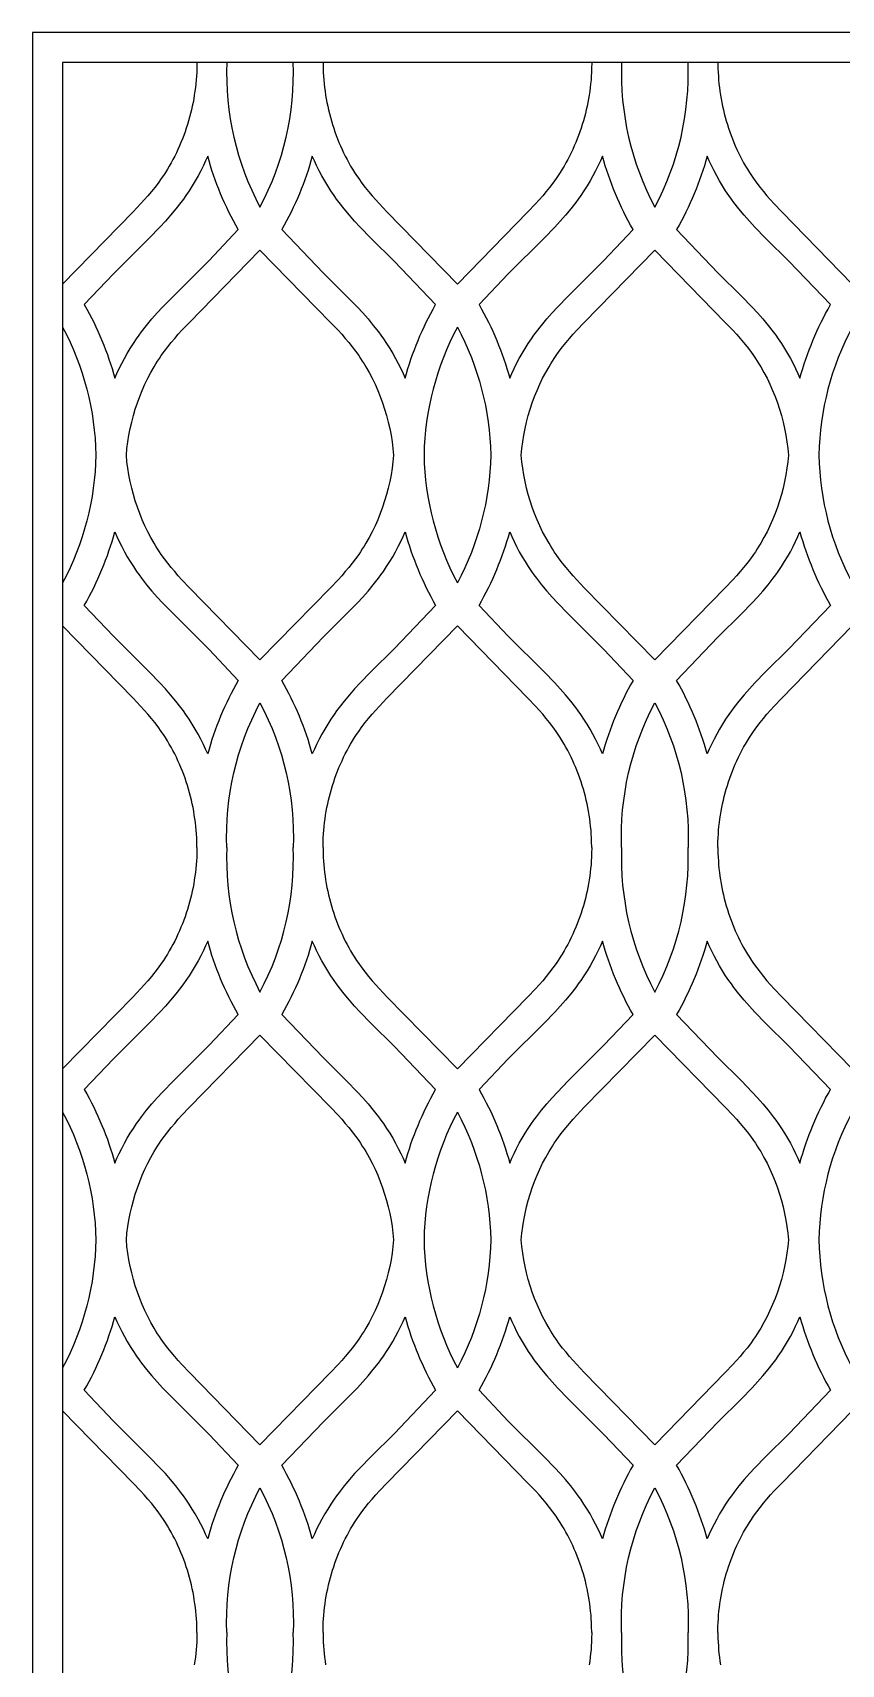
# Model space of a CAD drawing. Extents: x 598 to 1036, y 464 to 1319.
# Drawn here: x 597.7 to 813.9, y 882.8 to 1318.9 of the extents above; entities that cross this region are included whole.
import ezdxf

# ---------------------------------------------------------------- set-up
doc = ezdxf.new("R2010")
doc.units = 0
doc.layers.add('LAYER_01', color=7, linetype='CONTINUOUS')

msp = doc.modelspace()

# ---------------------------------------------------------------- linework, layer by layer
at = {"layer": 'LAYER_01'}
for points in [[(597.73, 463.89), (1035.82, 463.89), (1035.82, 1318.88), (597.73, 1318.88)], [(605.73, 471.89), (1027.82, 471.89), (1027.82, 1310.88), (605.73, 1310.88)], [(622.77, 1206.01), (622.94, 1207.79), (623.17, 1209.56), (623.46, 1211.33), (623.8, 1213.09), (624.2, 1214.83), (624.66, 1216.56), (625.16, 1218.27), (625.73, 1219.97), (626.34, 1221.64), (627.01, 1223.29), (627.73, 1224.91), (628.5, 1226.51), (629.33, 1228.07), (630.2, 1229.6), (630.66, 1230.35), (631.13, 1231.1), (631.61, 1231.83), (632.11, 1232.56), (632.96, 1233.74), (633.84, 1234.9), (634.75, 1236.04), (635.69, 1237.16), (636.65, 1238.26), (637.63, 1239.34), (639.65, 1241.46), (658.49, 1260.74), (677.33, 1241.46), (679.34, 1239.34), (680.32, 1238.26), (681.29, 1237.16), (682.22, 1236.04), (683.13, 1234.9), (684.02, 1233.74), (684.87, 1232.56), (685.36, 1231.83), (685.84, 1231.1), (686.31, 1230.35), (686.77, 1229.6), (687.65, 1228.07), (688.47, 1226.51), (689.24, 1224.91), (689.97, 1223.29), (690.63, 1221.64), (691.25, 1219.97), (691.81, 1218.27), (692.32, 1216.56), (692.77, 1214.83), (693.17, 1213.09), (693.51, 1211.33), (693.8, 1209.56), (694.03, 1207.79), (694.21, 1206.01), (694.03, 1204.23), (693.8, 1202.45), (693.51, 1200.68), (693.17, 1198.93), (692.77, 1197.18), (692.32, 1195.45), (691.81, 1193.74), (691.25, 1192.05), (690.63, 1190.37), (689.97, 1188.73), (689.24, 1187.1), (688.47, 1185.51), (687.65, 1183.94), (686.77, 1182.41), (686.31, 1181.66), (685.84, 1180.92), (685.36, 1180.18), (684.87, 1179.46), (684.02, 1178.27), (683.13, 1177.11), (682.22, 1175.97), (681.29, 1174.86), (680.32, 1173.76), (679.34, 1172.68), (677.33, 1170.55), (658.49, 1151.27), (639.65, 1170.55), (637.63, 1172.68), (636.65, 1173.76), (635.69, 1174.86), (634.75, 1175.97), (633.84, 1177.11), (632.96, 1178.27), (632.11, 1179.46), (631.61, 1180.18), (631.13, 1180.92), (630.66, 1181.66), (630.2, 1182.41), (629.33, 1183.94), (628.5, 1185.51), (627.73, 1187.1), (627.01, 1188.73), (626.34, 1190.37), (625.73, 1192.05), (625.16, 1193.74), (624.66, 1195.45), (624.2, 1197.18), (623.8, 1198.93), (623.46, 1200.68), (623.17, 1202.45), (622.94, 1204.23)], [(728.29, 1206.01), (728.47, 1207.79), (728.7, 1209.56), (728.99, 1211.33), (729.33, 1213.09), (729.73, 1214.83), (730.18, 1216.56), (730.69, 1218.27), (731.25, 1219.97), (731.87, 1221.64), (732.53, 1223.29), (733.26, 1224.91), (734.03, 1226.51), (734.85, 1228.07), (735.73, 1229.6), (736.19, 1230.35), (736.66, 1231.1), (737.14, 1231.83), (737.63, 1232.56), (738.48, 1233.74), (739.37, 1234.9), (740.28, 1236.04), (741.21, 1237.16), (742.18, 1238.26), (743.16, 1239.34), (745.17, 1241.46), (764.01, 1260.74), (782.85, 1241.46), (784.87, 1239.34), (785.85, 1238.26), (786.81, 1237.16), (787.75, 1236.04), (788.66, 1234.9), (789.54, 1233.74), (790.39, 1232.56), (790.89, 1231.83), (791.37, 1231.1), (791.84, 1230.35), (792.3, 1229.6), (793.17, 1228.07), (794, 1226.51), (794.77, 1224.91), (795.49, 1223.29), (796.16, 1221.64), (796.77, 1219.97), (797.34, 1218.27), (797.84, 1216.56), (798.3, 1214.83), (798.7, 1213.09), (799.04, 1211.33), (799.33, 1209.56), (799.56, 1207.79), (799.73, 1206.01), (799.56, 1204.23), (799.33, 1202.45), (799.04, 1200.68), (798.7, 1198.93), (798.3, 1197.18), (797.84, 1195.45), (797.34, 1193.74), (796.77, 1192.05), (796.16, 1190.37), (795.49, 1188.73), (794.77, 1187.1), (794, 1185.51), (793.17, 1183.94), (792.3, 1182.41), (791.84, 1181.66), (791.37, 1180.92), (790.89, 1180.18), (790.39, 1179.46), (789.54, 1178.27), (788.66, 1177.11), (787.75, 1175.97), (786.81, 1174.86), (785.85, 1173.76), (784.87, 1172.68), (782.85, 1170.55), (764.01, 1151.27), (745.17, 1170.55), (743.16, 1172.68), (742.18, 1173.76), (741.21, 1174.86), (740.28, 1175.97), (739.37, 1177.11), (738.48, 1178.27), (737.63, 1179.46), (737.14, 1180.18), (736.66, 1180.92), (736.19, 1181.66), (735.73, 1182.41), (734.85, 1183.94), (734.03, 1185.51), (733.26, 1187.1), (732.53, 1188.73), (731.87, 1190.37), (731.25, 1192.05), (730.69, 1193.74), (730.18, 1195.45), (729.73, 1197.18), (729.33, 1198.93), (728.99, 1200.68), (728.7, 1202.45), (728.47, 1204.23)], [(622.77, 996.26), (622.94, 998.04), (623.17, 999.82), (623.46, 1001.58), (623.8, 1003.34), (624.2, 1005.08), (624.66, 1006.81), (625.16, 1008.53), (625.73, 1010.22), (626.34, 1011.89), (627.01, 1013.54), (627.73, 1015.16), (628.5, 1016.76), (629.33, 1018.32), (630.2, 1019.85), (630.66, 1020.61), (631.13, 1021.35), (631.61, 1022.08), (632.11, 1022.81), (632.96, 1024), (633.84, 1025.16), (634.75, 1026.29), (635.69, 1027.41), (636.65, 1028.51), (637.63, 1029.59), (639.65, 1031.71), (658.49, 1051), (677.33, 1031.71), (679.34, 1029.59), (680.32, 1028.51), (681.29, 1027.41), (682.22, 1026.29), (683.13, 1025.16), (684.02, 1024), (684.87, 1022.81), (685.36, 1022.08), (685.84, 1021.35), (686.31, 1020.61), (686.77, 1019.85), (687.65, 1018.32), (688.47, 1016.76), (689.24, 1015.16), (689.97, 1013.54), (690.63, 1011.89), (691.25, 1010.22), (691.81, 1008.53), (692.32, 1006.81), (692.77, 1005.08), (693.17, 1003.34), (693.51, 1001.58), (693.8, 999.82), (694.03, 998.04), (694.21, 996.26), (694.03, 994.48), (693.8, 992.7), (693.51, 990.94), (693.17, 989.18), (692.77, 987.44), (692.32, 985.71), (691.81, 983.99), (691.25, 982.3), (690.63, 980.63), (689.97, 978.98), (689.24, 977.36), (688.47, 975.76), (687.65, 974.2), (686.77, 972.67), (686.31, 971.91), (685.84, 971.17), (685.36, 970.43), (684.87, 969.71), (684.02, 968.52), (683.13, 967.36), (682.22, 966.23), (681.29, 965.11), (680.32, 964.01), (679.34, 962.93), (677.33, 960.81), (658.49, 941.52), (639.65, 960.81), (637.63, 962.93), (636.65, 964.01), (635.69, 965.11), (634.75, 966.23), (633.84, 967.36), (632.96, 968.52), (632.11, 969.71), (631.61, 970.43), (631.13, 971.17), (630.66, 971.91), (630.2, 972.67), (629.33, 974.2), (628.5, 975.76), (627.73, 977.36), (627.01, 978.98), (626.34, 980.63), (625.73, 982.3), (625.16, 983.99), (624.66, 985.71), (624.2, 987.44), (623.8, 989.18), (623.46, 990.94), (623.17, 992.7), (622.94, 994.48)], [(728.29, 996.26), (728.47, 998.04), (728.7, 999.82), (728.99, 1001.58), (729.33, 1003.34), (729.73, 1005.08), (730.18, 1006.81), (730.69, 1008.53), (731.25, 1010.22), (731.87, 1011.89), (732.53, 1013.54), (733.26, 1015.16), (734.03, 1016.76), (734.85, 1018.32), (735.73, 1019.85), (736.19, 1020.61), (736.66, 1021.35), (737.14, 1022.08), (737.63, 1022.81), (738.48, 1024), (739.37, 1025.16), (740.28, 1026.29), (741.21, 1027.41), (742.18, 1028.51), (743.16, 1029.59), (745.17, 1031.71), (764.01, 1051), (782.85, 1031.71), (784.87, 1029.59), (785.85, 1028.51), (786.81, 1027.41), (787.75, 1026.29), (788.66, 1025.16), (789.54, 1024), (790.39, 1022.81), (790.89, 1022.08), (791.37, 1021.35), (791.84, 1020.61), (792.3, 1019.85), (793.17, 1018.32), (794, 1016.76), (794.77, 1015.16), (795.49, 1013.54), (796.16, 1011.89), (796.77, 1010.22), (797.34, 1008.53), (797.84, 1006.81), (798.3, 1005.08), (798.7, 1003.34), (799.04, 1001.58), (799.33, 999.82), (799.56, 998.04), (799.73, 996.26), (799.56, 994.48), (799.33, 992.7), (799.04, 990.94), (798.7, 989.18), (798.3, 987.44), (797.84, 985.71), (797.34, 983.99), (796.77, 982.3), (796.16, 980.63), (795.49, 978.98), (794.77, 977.36), (794, 975.76), (793.17, 974.2), (792.3, 972.67), (791.84, 971.91), (791.37, 971.17), (790.89, 970.43), (790.39, 969.71), (789.54, 968.52), (788.66, 967.36), (787.75, 966.23), (786.81, 965.11), (785.85, 964.01), (784.87, 962.93), (782.85, 960.81), (764.01, 941.52), (745.17, 960.81), (743.16, 962.93), (742.18, 964.01), (741.21, 965.11), (740.28, 966.23), (739.37, 967.36), (738.48, 968.52), (737.63, 969.71), (737.14, 970.43), (736.66, 971.17), (736.19, 971.91), (735.73, 972.67), (734.85, 974.2), (734.03, 975.76), (733.26, 977.36), (732.53, 978.98), (731.87, 980.63), (731.25, 982.3), (730.69, 983.99), (730.18, 985.71), (729.73, 987.44), (729.33, 989.18), (728.99, 990.94), (728.7, 992.7), (728.47, 994.48)]]:
    msp.add_lwpolyline(points, close=True, dxfattribs=at)
for points in [[(641.63, 1310.88), (641.61, 1309.28), (641.57, 1308.27), (641.51, 1307.26), (641.43, 1306.24), (641.34, 1305.23), (641.22, 1304.22), (641.09, 1303.21), (640.94, 1302.21), (640.77, 1301.21), (640.59, 1300.21), (640.38, 1299.21), (640.16, 1298.22), (639.92, 1297.23), (639.66, 1296.25), (639.39, 1295.27), (639.1, 1294.3), (638.79, 1293.33), (638.46, 1292.38), (638.11, 1291.42), (637.75, 1290.48), (637.37, 1289.54), (636.98, 1288.61), (636.56, 1287.69), (636.14, 1286.78), (635.69, 1285.88), (635.23, 1284.99), (634.75, 1284.11), (634.25, 1283.24), (633.74, 1282.38), (633.21, 1281.53), (632.67, 1280.69), (632.11, 1279.87), (631.26, 1278.68), (630.37, 1277.52), (629.46, 1276.39), (628.52, 1275.27), (627.56, 1274.17), (626.58, 1273.09), (624.57, 1270.97), (605.73, 1251.68)], [(675.35, 1310.88), (675.37, 1309.28), (675.41, 1308.27), (675.47, 1307.26), (675.54, 1306.24), (675.64, 1305.23), (675.75, 1304.22), (675.89, 1303.21), (676.04, 1302.21), (676.2, 1301.21), (676.39, 1300.21), (676.59, 1299.21), (676.82, 1298.22), (677.06, 1297.23), (677.31, 1296.25), (677.59, 1295.27), (677.88, 1294.3), (678.19, 1293.33), (678.52, 1292.38), (678.86, 1291.42), (679.22, 1290.48), (679.6, 1289.54), (680, 1288.61), (680.41, 1287.69), (680.84, 1286.78), (681.29, 1285.88), (681.75, 1284.99), (682.23, 1284.11), (682.72, 1283.24), (683.24, 1282.38), (683.76, 1281.53), (684.31, 1280.69), (684.87, 1279.87), (685.72, 1278.68), (686.6, 1277.52), (687.51, 1276.39), (688.45, 1275.27), (689.41, 1274.17), (690.39, 1273.09), (692.41, 1270.97), (711.25, 1251.68)], [(747.15, 1310.88), (747.13, 1309.28), (747.09, 1308.27), (747.03, 1307.26), (746.96, 1306.24), (746.86, 1305.23), (746.75, 1304.22), (746.61, 1303.21), (746.46, 1302.21), (746.3, 1301.21), (746.11, 1300.21), (745.91, 1299.21), (745.68, 1298.22), (745.44, 1297.23), (745.19, 1296.25), (744.91, 1295.27), (744.62, 1294.3), (744.31, 1293.33), (743.98, 1292.38), (743.64, 1291.42), (743.28, 1290.48), (742.9, 1289.54), (742.5, 1288.61), (742.09, 1287.69), (741.66, 1286.78), (741.21, 1285.88), (740.75, 1284.99), (740.27, 1284.11), (739.78, 1283.24), (739.26, 1282.38), (738.74, 1281.53), (738.19, 1280.69), (737.63, 1279.87), (736.78, 1278.68), (735.9, 1277.52), (734.99, 1276.39), (734.05, 1275.27), (733.09, 1274.17), (732.11, 1273.09), (730.09, 1270.97), (711.25, 1251.68)], [(780.87, 1310.88), (780.89, 1309.28), (780.93, 1308.27), (780.99, 1307.26), (781.07, 1306.24), (781.16, 1305.23), (781.28, 1304.22), (781.41, 1303.21), (781.56, 1302.21), (781.73, 1301.21), (781.91, 1300.21), (782.12, 1299.21), (782.34, 1298.22), (782.58, 1297.23), (782.84, 1296.25), (783.11, 1295.27), (783.4, 1294.3), (783.71, 1293.33), (784.04, 1292.38), (784.39, 1291.42), (784.75, 1290.48), (785.13, 1289.54), (785.52, 1288.61), (785.94, 1287.69), (786.36, 1286.78), (786.81, 1285.88), (787.27, 1284.99), (787.75, 1284.11), (788.25, 1283.24), (788.76, 1282.38), (789.29, 1281.53), (789.83, 1280.69), (790.39, 1279.87), (791.24, 1278.68), (792.13, 1277.52), (793.04, 1276.39), (793.98, 1275.27), (794.94, 1274.17), (795.92, 1273.09), (797.93, 1270.97), (816.77, 1251.68)], [(641.63, 1101.13), (641.61, 1102.73), (641.57, 1103.74), (641.51, 1104.76), (641.43, 1105.77), (641.34, 1106.78), (641.22, 1107.79), (641.09, 1108.8), (640.94, 1109.81), (640.77, 1110.81), (640.59, 1111.81), (640.38, 1112.8), (640.16, 1113.8), (639.92, 1114.78), (639.66, 1115.77), (639.39, 1116.74), (639.1, 1117.71), (638.79, 1118.68), (638.46, 1119.64), (638.11, 1120.59), (637.75, 1121.53), (637.37, 1122.47), (636.98, 1123.4), (636.56, 1124.32), (636.14, 1125.23), (635.69, 1126.13), (635.23, 1127.02), (634.75, 1127.91), (634.25, 1128.78), (633.74, 1129.64), (633.21, 1130.48), (632.67, 1131.32), (632.11, 1132.14), (631.26, 1133.33), (630.37, 1134.49), (629.46, 1135.63), (628.52, 1136.75), (627.56, 1137.84), (626.58, 1138.93), (624.57, 1141.05), (605.73, 1160.33)], [(675.35, 1101.13), (675.37, 1102.73), (675.41, 1103.74), (675.47, 1104.76), (675.54, 1105.77), (675.64, 1106.78), (675.75, 1107.79), (675.89, 1108.8), (676.04, 1109.81), (676.2, 1110.81), (676.39, 1111.81), (676.59, 1112.8), (676.82, 1113.8), (677.06, 1114.78), (677.31, 1115.77), (677.59, 1116.74), (677.88, 1117.71), (678.19, 1118.68), (678.52, 1119.64), (678.86, 1120.59), (679.22, 1121.53), (679.6, 1122.47), (680, 1123.4), (680.41, 1124.32), (680.84, 1125.23), (681.29, 1126.13), (681.75, 1127.02), (682.23, 1127.91), (682.72, 1128.78), (683.24, 1129.64), (683.76, 1130.48), (684.31, 1131.32), (684.87, 1132.14), (685.72, 1133.33), (686.6, 1134.49), (687.51, 1135.63), (688.45, 1136.75), (689.41, 1137.84), (690.39, 1138.93), (692.41, 1141.05), (711.25, 1160.33)], [(747.15, 1101.13), (747.13, 1102.73), (747.09, 1103.74), (747.03, 1104.76), (746.96, 1105.77), (746.86, 1106.78), (746.75, 1107.79), (746.61, 1108.8), (746.46, 1109.81), (746.3, 1110.81), (746.11, 1111.81), (745.91, 1112.8), (745.68, 1113.8), (745.44, 1114.78), (745.19, 1115.77), (744.91, 1116.74), (744.62, 1117.71), (744.31, 1118.68), (743.98, 1119.64), (743.64, 1120.59), (743.28, 1121.53), (742.9, 1122.47), (742.5, 1123.4), (742.09, 1124.32), (741.66, 1125.23), (741.21, 1126.13), (740.75, 1127.02), (740.27, 1127.91), (739.78, 1128.78), (739.26, 1129.64), (738.74, 1130.48), (738.19, 1131.32), (737.63, 1132.14), (736.78, 1133.33), (735.9, 1134.49), (734.99, 1135.63), (734.05, 1136.75), (733.09, 1137.84), (732.11, 1138.93), (730.09, 1141.05), (711.25, 1160.33)], [(780.87, 1101.13), (780.89, 1102.73), (780.93, 1103.74), (780.99, 1104.76), (781.07, 1105.77), (781.16, 1106.78), (781.28, 1107.79), (781.41, 1108.8), (781.56, 1109.81), (781.73, 1110.81), (781.91, 1111.81), (782.12, 1112.8), (782.34, 1113.8), (782.58, 1114.78), (782.84, 1115.77), (783.11, 1116.74), (783.4, 1117.71), (783.71, 1118.68), (784.04, 1119.64), (784.39, 1120.59), (784.75, 1121.53), (785.13, 1122.47), (785.52, 1123.4), (785.94, 1124.32), (786.36, 1125.23), (786.81, 1126.13), (787.27, 1127.02), (787.75, 1127.91), (788.25, 1128.78), (788.76, 1129.64), (789.29, 1130.48), (789.83, 1131.32), (790.39, 1132.14), (791.24, 1133.33), (792.13, 1134.49), (793.04, 1135.63), (793.98, 1136.75), (794.94, 1137.84), (795.92, 1138.93), (797.93, 1141.05), (816.77, 1160.33)], [(641.63, 1101.13), (641.61, 1099.54), (641.57, 1098.52), (641.51, 1097.51), (641.43, 1096.5), (641.34, 1095.48), (641.22, 1094.47), (641.09, 1093.47), (640.94, 1092.46), (640.77, 1091.46), (640.59, 1090.46), (640.38, 1089.46), (640.16, 1088.47), (639.92, 1087.48), (639.66, 1086.5), (639.39, 1085.52), (639.1, 1084.55), (638.79, 1083.59), (638.46, 1082.63), (638.11, 1081.68), (637.75, 1080.73), (637.37, 1079.8), (636.98, 1078.87), (636.56, 1077.95), (636.14, 1077.04), (635.69, 1076.13), (635.23, 1075.24), (634.75, 1074.36), (634.25, 1073.49), (633.74, 1072.63), (633.21, 1071.78), (632.67, 1070.95), (632.11, 1070.12), (631.26, 1068.94), (630.37, 1067.78), (629.46, 1066.64), (628.52, 1065.52), (627.56, 1064.42), (626.58, 1063.34), (624.57, 1061.22), (605.73, 1041.94)], [(675.35, 1101.13), (675.37, 1099.54), (675.41, 1098.52), (675.47, 1097.51), (675.54, 1096.5), (675.64, 1095.48), (675.75, 1094.47), (675.89, 1093.47), (676.04, 1092.46), (676.2, 1091.46), (676.39, 1090.46), (676.59, 1089.46), (676.82, 1088.47), (677.06, 1087.48), (677.31, 1086.5), (677.59, 1085.52), (677.88, 1084.55), (678.19, 1083.59), (678.52, 1082.63), (678.86, 1081.68), (679.22, 1080.73), (679.6, 1079.8), (680, 1078.87), (680.41, 1077.95), (680.84, 1077.04), (681.29, 1076.13), (681.75, 1075.24), (682.23, 1074.36), (682.72, 1073.49), (683.24, 1072.63), (683.76, 1071.78), (684.31, 1070.95), (684.87, 1070.12), (685.72, 1068.94), (686.6, 1067.78), (687.51, 1066.64), (688.45, 1065.52), (689.41, 1064.42), (690.39, 1063.34), (692.41, 1061.22), (711.25, 1041.94)], [(747.15, 1101.13), (747.13, 1099.54), (747.09, 1098.52), (747.03, 1097.51), (746.96, 1096.5), (746.86, 1095.48), (746.75, 1094.47), (746.61, 1093.47), (746.46, 1092.46), (746.3, 1091.46), (746.11, 1090.46), (745.91, 1089.46), (745.68, 1088.47), (745.44, 1087.48), (745.19, 1086.5), (744.91, 1085.52), (744.62, 1084.55), (744.31, 1083.59), (743.98, 1082.63), (743.64, 1081.68), (743.28, 1080.73), (742.9, 1079.8), (742.5, 1078.87), (742.09, 1077.95), (741.66, 1077.04), (741.21, 1076.13), (740.75, 1075.24), (740.27, 1074.36), (739.78, 1073.49), (739.26, 1072.63), (738.74, 1071.78), (738.19, 1070.95), (737.63, 1070.12), (736.78, 1068.94), (735.9, 1067.78), (734.99, 1066.64), (734.05, 1065.52), (733.09, 1064.42), (732.11, 1063.34), (730.09, 1061.22), (711.25, 1041.94)], [(780.87, 1101.13), (780.89, 1099.54), (780.93, 1098.52), (780.99, 1097.51), (781.07, 1096.5), (781.16, 1095.48), (781.28, 1094.47), (781.41, 1093.47), (781.56, 1092.46), (781.73, 1091.46), (781.91, 1090.46), (782.12, 1089.46), (782.34, 1088.47), (782.58, 1087.48), (782.84, 1086.5), (783.11, 1085.52), (783.4, 1084.55), (783.71, 1083.59), (784.04, 1082.63), (784.39, 1081.68), (784.75, 1080.73), (785.13, 1079.8), (785.52, 1078.87), (785.94, 1077.95), (786.36, 1077.04), (786.81, 1076.13), (787.27, 1075.24), (787.75, 1074.36), (788.25, 1073.49), (788.76, 1072.63), (789.29, 1071.78), (789.83, 1070.95), (790.39, 1070.12), (791.24, 1068.94), (792.13, 1067.78), (793.04, 1066.64), (793.98, 1065.52), (794.94, 1064.42), (795.92, 1063.34), (797.93, 1061.22), (816.77, 1041.94)], [(641.63, 891.39), (641.61, 892.98), (641.57, 894), (641.51, 895.01), (641.43, 896.02), (641.34, 897.03), (641.22, 898.04), (641.09, 899.05), (640.94, 900.06), (640.77, 901.06), (640.59, 902.06), (640.38, 903.06), (640.16, 904.05), (639.92, 905.04), (639.66, 906.02), (639.39, 907), (639.1, 907.97), (638.79, 908.93), (638.46, 909.89), (638.11, 910.84), (637.75, 911.79), (637.37, 912.72), (636.98, 913.65), (636.56, 914.57), (636.14, 915.48), (635.69, 916.39), (635.23, 917.28), (634.75, 918.16), (634.25, 919.03), (633.74, 919.89), (633.21, 920.74), (632.67, 921.57), (632.11, 922.4), (631.26, 923.58), (630.37, 924.74), (629.46, 925.88), (628.52, 927), (627.56, 928.1), (626.58, 929.18), (624.57, 931.3), (605.73, 950.58)], [(675.35, 891.39), (675.37, 892.98), (675.41, 894), (675.47, 895.01), (675.54, 896.02), (675.64, 897.03), (675.75, 898.04), (675.89, 899.05), (676.04, 900.06), (676.2, 901.06), (676.39, 902.06), (676.59, 903.06), (676.82, 904.05), (677.06, 905.04), (677.31, 906.02), (677.59, 907), (677.88, 907.97), (678.19, 908.93), (678.52, 909.89), (678.86, 910.84), (679.22, 911.79), (679.6, 912.72), (680, 913.65), (680.41, 914.57), (680.84, 915.48), (681.29, 916.39), (681.75, 917.28), (682.23, 918.16), (682.72, 919.03), (683.24, 919.89), (683.76, 920.74), (684.31, 921.57), (684.87, 922.4), (685.72, 923.58), (686.6, 924.74), (687.51, 925.88), (688.45, 927), (689.41, 928.1), (690.39, 929.18), (692.41, 931.3), (711.25, 950.58)], [(747.15, 891.39), (747.13, 892.98), (747.09, 894), (747.03, 895.01), (746.96, 896.02), (746.86, 897.03), (746.75, 898.04), (746.61, 899.05), (746.46, 900.06), (746.3, 901.06), (746.11, 902.06), (745.91, 903.06), (745.68, 904.05), (745.44, 905.04), (745.19, 906.02), (744.91, 907), (744.62, 907.97), (744.31, 908.93), (743.98, 909.89), (743.64, 910.84), (743.28, 911.79), (742.9, 912.72), (742.5, 913.65), (742.09, 914.57), (741.66, 915.48), (741.21, 916.39), (740.75, 917.28), (740.27, 918.16), (739.78, 919.03), (739.26, 919.89), (738.74, 920.74), (738.19, 921.57), (737.63, 922.4), (736.78, 923.58), (735.9, 924.74), (734.99, 925.88), (734.05, 927), (733.09, 928.1), (732.11, 929.18), (730.09, 931.3), (711.25, 950.58)], [(780.87, 891.39), (780.89, 892.98), (780.93, 894), (780.99, 895.01), (781.07, 896.02), (781.16, 897.03), (781.28, 898.04), (781.41, 899.05), (781.56, 900.06), (781.73, 901.06), (781.91, 902.06), (782.12, 903.06), (782.34, 904.05), (782.58, 905.04), (782.84, 906.02), (783.11, 907), (783.4, 907.97), (783.71, 908.93), (784.04, 909.89), (784.39, 910.84), (784.75, 911.79), (785.13, 912.72), (785.52, 913.65), (785.94, 914.57), (786.36, 915.48), (786.81, 916.39), (787.27, 917.28), (787.75, 918.16), (788.25, 919.03), (788.76, 919.89), (789.29, 920.74), (789.83, 921.57), (790.39, 922.4), (791.24, 923.58), (792.13, 924.74), (793.04, 925.88), (793.98, 927), (794.94, 928.1), (795.92, 929.18), (797.93, 931.3), (816.77, 950.58)], [(641.63, 891.39), (641.61, 889.79), (641.57, 888.78), (641.51, 887.76), (641.43, 886.75), (641.34, 885.74), (641.22, 884.73), (641.09, 883.72), (640.94, 882.71)], [(675.35, 891.39), (675.37, 889.79), (675.41, 888.78), (675.47, 887.76), (675.54, 886.75), (675.64, 885.74), (675.75, 884.73), (675.89, 883.72), (676.04, 882.71)], [(747.15, 891.39), (747.13, 889.79), (747.09, 888.78), (747.03, 887.76), (746.96, 886.75), (746.86, 885.74), (746.75, 884.73), (746.61, 883.72), (746.46, 882.71)], [(780.87, 891.39), (780.89, 889.79), (780.93, 888.78), (780.99, 887.76), (781.07, 886.75), (781.16, 885.74), (781.28, 884.73), (781.41, 883.72), (781.56, 882.71)]]:
    msp.add_lwpolyline(points, dxfattribs=at)
for points in [[(649.62, 1310.88, 0.133325), (658.49, 1272.25, 0.133325), (667.36, 1310.88)], [(755.14, 1310.88, 0.133325), (764.01, 1272.25, 0.133325), (772.88, 1310.88)], [(605.73, 1240.17, -0.118343), (614.64, 1206.01, -0.118343), (605.73, 1171.84)], [(711.25, 1240.17, 0.118343), (702.33, 1206.01, 0.118343), (711.25, 1171.84)], [(711.25, 1240.17, -0.118343), (720.17, 1206.01, -0.118343), (711.25, 1171.84)], [(816.77, 1240.17, 0.118343), (807.86, 1206.01, 0.118343), (816.77, 1171.84)], [(649.62, 1101.13, -0.133325), (658.49, 1139.76, -0.133325), (667.36, 1101.13)], [(755.14, 1101.13, -0.133325), (764.01, 1139.76, -0.133325), (772.88, 1101.13)], [(649.62, 1101.13, 0.133325), (658.49, 1062.51, 0.133325), (667.36, 1101.13)], [(755.14, 1101.13, 0.133325), (764.01, 1062.51, 0.133325), (772.88, 1101.13)], [(605.73, 1030.43, -0.118343), (614.64, 996.26, -0.118343), (605.73, 962.09)], [(711.25, 1030.43, 0.118343), (702.33, 996.26, 0.118343), (711.25, 962.09)], [(711.25, 1030.43, -0.118343), (720.17, 996.26, -0.118343), (711.25, 962.09)], [(816.77, 1030.43, 0.118343), (807.86, 996.26, 0.118343), (816.77, 962.09)], [(649.62, 891.39, -0.133325), (658.49, 930.01, -0.133325), (667.36, 891.39)], [(755.14, 891.39, -0.133325), (764.01, 930.01, -0.133325), (772.88, 891.39)], [(649.62, 891.39, 0.133325), (658.49, 852.76, 0.133325), (667.36, 891.39)], [(755.14, 891.39, 0.133325), (764.01, 852.76, 0.133325), (772.88, 891.39)]]:
    msp.add_lwpolyline(points, format="xyb", dxfattribs=at)
for points in [[(652.67, 1266.24, -0.063829), (644.51, 1285.88), (643.95, 1284.6), (643.36, 1283.34), (642.67, 1281.95), (641.94, 1280.59), (641.19, 1279.25), (640.39, 1277.92), (639.56, 1276.62), (638.69, 1275.33), (638.04, 1274.41), (637.37, 1273.5), (636.01, 1271.76), (634.6, 1270.07), (633.2, 1268.47), (631.75, 1266.9), (628.88, 1263.94), (619.34, 1254.41), (611.54, 1246.19, -0.063829), (619.7, 1226.55), (620.27, 1227.83), (620.86, 1229.09), (621.55, 1230.47), (622.27, 1231.84), (623.03, 1233.18), (623.82, 1234.5), (624.65, 1235.81), (625.52, 1237.09), (626.17, 1238.02), (626.85, 1238.93), (628.2, 1240.66), (629.61, 1242.36), (631.02, 1243.96), (632.46, 1245.52), (635.34, 1248.49), (644.87, 1258.02)], [(672.47, 1285.88, -0.063829), (664.3, 1266.24), (675.33, 1254.72), (681.64, 1248.49), (684.52, 1245.52), (685.96, 1243.96), (687.37, 1242.36), (688.77, 1240.66), (690.13, 1238.93), (690.8, 1238.02), (691.46, 1237.09), (692.32, 1235.81), (693.15, 1234.5), (693.95, 1233.18), (694.71, 1231.84), (695.43, 1230.47), (696.12, 1229.09), (696.71, 1227.83), (697.27, 1226.55, -0.063829), (705.44, 1246.19), (694.41, 1257.71), (688.1, 1263.94), (685.22, 1266.9), (683.78, 1268.47), (682.37, 1270.07), (680.96, 1271.76), (679.61, 1273.5), (678.94, 1274.41), (678.28, 1275.33), (677.42, 1276.62), (676.58, 1277.92), (675.79, 1279.25), (675.03, 1280.59), (674.31, 1281.95), (673.62, 1283.34), (673.03, 1284.6)], [(758.2, 1266.24, -0.063829), (750.03, 1285.88), (749.47, 1284.6), (748.88, 1283.34), (748.19, 1281.95), (747.47, 1280.59), (746.71, 1279.25), (745.92, 1277.92), (745.08, 1276.62), (744.22, 1275.33), (743.56, 1274.41), (742.89, 1273.5), (741.54, 1271.76), (740.13, 1270.07), (738.72, 1268.47), (737.28, 1266.9), (734.4, 1263.94), (724.86, 1254.41), (717.06, 1246.19, -0.063829), (725.23, 1226.55), (725.79, 1227.83), (726.38, 1229.09), (727.07, 1230.47), (727.79, 1231.84), (728.55, 1233.18), (729.35, 1234.5), (730.18, 1235.81), (731.04, 1237.09), (731.7, 1238.02), (732.37, 1238.93), (733.73, 1240.66), (735.13, 1242.36), (736.54, 1243.96), (737.98, 1245.52), (740.86, 1248.49), (750.4, 1258.02)], [(777.99, 1285.88, -0.063829), (769.83, 1266.24), (780.85, 1254.72), (787.16, 1248.49), (790.04, 1245.52), (791.48, 1243.96), (792.89, 1242.36), (794.3, 1240.66), (795.65, 1238.93), (796.33, 1238.02), (796.98, 1237.09), (797.85, 1235.81), (798.68, 1234.5), (799.47, 1233.18), (800.23, 1231.84), (800.95, 1230.47), (801.64, 1229.09), (802.23, 1227.83), (802.8, 1226.55, -0.063829), (810.96, 1246.19), (799.94, 1257.71), (793.62, 1263.94), (790.75, 1266.9), (789.3, 1268.47), (787.9, 1270.07), (786.49, 1271.76), (785.13, 1273.5), (784.46, 1274.41), (783.81, 1275.33), (782.94, 1276.62), (782.11, 1277.92), (781.31, 1279.25), (780.56, 1280.59), (779.83, 1281.95), (779.14, 1283.34), (778.55, 1284.6)], [(652.67, 1145.77, 0.063829), (644.51, 1126.13), (643.95, 1127.41), (643.36, 1128.68), (642.67, 1130.06), (641.94, 1131.42), (641.19, 1132.77), (640.39, 1134.09), (639.56, 1135.4), (638.69, 1136.68), (638.04, 1137.61), (637.37, 1138.52), (636.01, 1140.25), (634.6, 1141.94), (633.2, 1143.54), (631.75, 1145.11), (628.88, 1148.07), (619.34, 1157.6), (611.54, 1165.83, 0.063829), (619.7, 1185.47), (620.27, 1184.19), (620.86, 1182.92), (621.55, 1181.54), (622.27, 1180.18), (623.03, 1178.83), (623.82, 1177.51), (624.65, 1176.2), (625.52, 1174.92), (626.17, 1174), (626.85, 1173.08), (628.2, 1171.35), (629.61, 1169.66), (631.02, 1168.06), (632.46, 1166.49), (635.34, 1163.53), (644.87, 1154)], [(672.47, 1126.13, 0.063829), (664.3, 1145.77), (675.33, 1157.3), (681.64, 1163.53), (684.52, 1166.49), (685.96, 1168.06), (687.37, 1169.66), (688.77, 1171.35), (690.13, 1173.08), (690.8, 1174), (691.46, 1174.92), (692.32, 1176.2), (693.15, 1177.51), (693.95, 1178.83), (694.71, 1180.18), (695.43, 1181.54), (696.12, 1182.92), (696.71, 1184.19), (697.27, 1185.47, 0.063829), (705.44, 1165.83), (694.41, 1154.3), (688.1, 1148.07), (685.22, 1145.11), (683.78, 1143.54), (682.37, 1141.94), (680.96, 1140.25), (679.61, 1138.52), (678.94, 1137.61), (678.28, 1136.68), (677.42, 1135.4), (676.58, 1134.09), (675.79, 1132.77), (675.03, 1131.42), (674.31, 1130.06), (673.62, 1128.68), (673.03, 1127.41)], [(758.2, 1145.77, 0.063829), (750.03, 1126.13), (749.47, 1127.41), (748.88, 1128.68), (748.19, 1130.06), (747.47, 1131.42), (746.71, 1132.77), (745.92, 1134.09), (745.08, 1135.4), (744.22, 1136.68), (743.56, 1137.61), (742.89, 1138.52), (741.54, 1140.25), (740.13, 1141.94), (738.72, 1143.54), (737.28, 1145.11), (734.4, 1148.07), (724.86, 1157.6), (717.06, 1165.83, 0.063829), (725.23, 1185.47), (725.79, 1184.19), (726.38, 1182.92), (727.07, 1181.54), (727.79, 1180.18), (728.55, 1178.83), (729.35, 1177.51), (730.18, 1176.2), (731.04, 1174.92), (731.7, 1174), (732.37, 1173.08), (733.73, 1171.35), (735.13, 1169.66), (736.54, 1168.06), (737.98, 1166.49), (740.86, 1163.53), (750.4, 1154)], [(777.99, 1126.13, 0.063829), (769.83, 1145.77), (780.85, 1157.3), (787.16, 1163.53), (790.04, 1166.49), (791.48, 1168.06), (792.89, 1169.66), (794.3, 1171.35), (795.65, 1173.08), (796.33, 1174), (796.98, 1174.92), (797.85, 1176.2), (798.68, 1177.51), (799.47, 1178.83), (800.23, 1180.18), (800.95, 1181.54), (801.64, 1182.92), (802.23, 1184.19), (802.8, 1185.47, 0.063829), (810.96, 1165.83), (799.94, 1154.3), (793.62, 1148.07), (790.75, 1145.11), (789.3, 1143.54), (787.9, 1141.94), (786.49, 1140.25), (785.13, 1138.52), (784.46, 1137.61), (783.81, 1136.68), (782.94, 1135.4), (782.11, 1134.09), (781.31, 1132.77), (780.56, 1131.42), (779.83, 1130.06), (779.14, 1128.68), (778.55, 1127.41)], [(652.67, 1056.49, -0.063829), (644.51, 1076.13), (643.95, 1074.85), (643.36, 1073.59), (642.67, 1072.21), (641.94, 1070.84), (641.19, 1069.5), (640.39, 1068.18), (639.56, 1066.87), (638.69, 1065.58), (638.04, 1064.66), (637.37, 1063.75), (636.01, 1062.01), (634.6, 1060.32), (633.2, 1058.72), (631.75, 1057.16), (628.88, 1054.19), (619.34, 1044.66), (611.54, 1036.44, -0.063829), (619.7, 1016.8), (620.27, 1018.08), (620.86, 1019.34), (621.55, 1020.72), (622.27, 1022.09), (623.03, 1023.43), (623.82, 1024.76), (624.65, 1026.06), (625.52, 1027.35), (626.17, 1028.27), (626.85, 1029.18), (628.2, 1030.92), (629.61, 1032.61), (631.02, 1034.21), (632.46, 1035.77), (635.34, 1038.74), (644.87, 1048.27)], [(672.47, 1076.13, -0.063829), (664.3, 1056.49), (675.33, 1044.97), (681.64, 1038.74), (684.52, 1035.77), (685.96, 1034.21), (687.37, 1032.61), (688.77, 1030.92), (690.13, 1029.18), (690.8, 1028.27), (691.46, 1027.35), (692.32, 1026.06), (693.15, 1024.76), (693.95, 1023.43), (694.71, 1022.09), (695.43, 1020.72), (696.12, 1019.34), (696.71, 1018.08), (697.27, 1016.8, -0.063829), (705.44, 1036.44), (694.41, 1047.96), (688.1, 1054.19), (685.22, 1057.16), (683.78, 1058.72), (682.37, 1060.32), (680.96, 1062.01), (679.61, 1063.75), (678.94, 1064.66), (678.28, 1065.58), (677.42, 1066.87), (676.58, 1068.18), (675.79, 1069.5), (675.03, 1070.84), (674.31, 1072.21), (673.62, 1073.59), (673.03, 1074.85)], [(758.2, 1056.49, -0.063829), (750.03, 1076.13), (749.47, 1074.85), (748.88, 1073.59), (748.19, 1072.21), (747.47, 1070.84), (746.71, 1069.5), (745.92, 1068.18), (745.08, 1066.87), (744.22, 1065.58), (743.56, 1064.66), (742.89, 1063.75), (741.54, 1062.01), (740.13, 1060.32), (738.72, 1058.72), (737.28, 1057.16), (734.4, 1054.19), (724.86, 1044.66), (717.06, 1036.44, -0.063829), (725.23, 1016.8), (725.79, 1018.08), (726.38, 1019.34), (727.07, 1020.72), (727.79, 1022.09), (728.55, 1023.43), (729.35, 1024.76), (730.18, 1026.06), (731.04, 1027.35), (731.7, 1028.27), (732.37, 1029.18), (733.73, 1030.92), (735.13, 1032.61), (736.54, 1034.21), (737.98, 1035.77), (740.86, 1038.74), (750.4, 1048.27)], [(777.99, 1076.13, -0.063829), (769.83, 1056.49), (780.85, 1044.97), (787.16, 1038.74), (790.04, 1035.77), (791.48, 1034.21), (792.89, 1032.61), (794.3, 1030.92), (795.65, 1029.18), (796.33, 1028.27), (796.98, 1027.35), (797.85, 1026.06), (798.68, 1024.76), (799.47, 1023.43), (800.23, 1022.09), (800.95, 1020.72), (801.64, 1019.34), (802.23, 1018.08), (802.8, 1016.8, -0.063829), (810.96, 1036.44), (799.94, 1047.96), (793.62, 1054.19), (790.75, 1057.16), (789.3, 1058.72), (787.9, 1060.32), (786.49, 1062.01), (785.13, 1063.75), (784.46, 1064.66), (783.81, 1065.58), (782.94, 1066.87), (782.11, 1068.18), (781.31, 1069.5), (780.56, 1070.84), (779.83, 1072.21), (779.14, 1073.59), (778.55, 1074.85)], [(652.67, 936.03, 0.063829), (644.51, 916.39), (643.95, 917.67), (643.36, 918.93), (642.67, 920.31), (641.94, 921.68), (641.19, 923.02), (640.39, 924.34), (639.56, 925.65), (638.69, 926.94), (638.04, 927.86), (637.37, 928.77), (636.01, 930.51), (634.6, 932.2), (633.2, 933.8), (631.75, 935.36), (628.88, 938.33), (619.34, 947.86), (611.54, 956.08, 0.063829), (619.7, 975.72), (620.27, 974.44), (620.86, 973.18), (621.55, 971.8), (622.27, 970.43), (623.03, 969.09), (623.82, 967.76), (624.65, 966.46), (625.52, 965.17), (626.17, 964.25), (626.85, 963.34), (628.2, 961.6), (629.61, 959.91), (631.02, 958.31), (632.46, 956.75), (635.34, 953.78), (644.87, 944.25)], [(672.47, 916.39, 0.063829), (664.3, 936.03), (675.33, 947.55), (681.64, 953.78), (684.52, 956.75), (685.96, 958.31), (687.37, 959.91), (688.77, 961.6), (690.13, 963.34), (690.8, 964.25), (691.46, 965.17), (692.32, 966.46), (693.15, 967.76), (693.95, 969.09), (694.71, 970.43), (695.43, 971.8), (696.12, 973.18), (696.71, 974.44), (697.27, 975.72, 0.063829), (705.44, 956.08), (694.41, 944.56), (688.1, 938.33), (685.22, 935.36), (683.78, 933.8), (682.37, 932.2), (680.96, 930.51), (679.61, 928.77), (678.94, 927.86), (678.28, 926.94), (677.42, 925.65), (676.58, 924.34), (675.79, 923.02), (675.03, 921.68), (674.31, 920.31), (673.62, 918.93), (673.03, 917.67)], [(758.2, 936.03, 0.063829), (750.03, 916.39), (749.47, 917.67), (748.88, 918.93), (748.19, 920.31), (747.47, 921.68), (746.71, 923.02), (745.92, 924.34), (745.08, 925.65), (744.22, 926.94), (743.56, 927.86), (742.89, 928.77), (741.54, 930.51), (740.13, 932.2), (738.72, 933.8), (737.28, 935.36), (734.4, 938.33), (724.86, 947.86), (717.06, 956.08, 0.063829), (725.23, 975.72), (725.79, 974.44), (726.38, 973.18), (727.07, 971.8), (727.79, 970.43), (728.55, 969.09), (729.35, 967.76), (730.18, 966.46), (731.04, 965.17), (731.7, 964.25), (732.37, 963.34), (733.73, 961.6), (735.13, 959.91), (736.54, 958.31), (737.98, 956.75), (740.86, 953.78), (750.4, 944.25)], [(777.99, 916.39, 0.063829), (769.83, 936.03), (780.85, 947.55), (787.16, 953.78), (790.04, 956.75), (791.48, 958.31), (792.89, 959.91), (794.3, 961.6), (795.65, 963.34), (796.33, 964.25), (796.98, 965.17), (797.85, 966.46), (798.68, 967.76), (799.47, 969.09), (800.23, 970.43), (800.95, 971.8), (801.64, 973.18), (802.23, 974.44), (802.8, 975.72, 0.063829), (810.96, 956.08), (799.94, 944.56), (793.62, 938.33), (790.75, 935.36), (789.3, 933.8), (787.9, 932.2), (786.49, 930.51), (785.13, 928.77), (784.46, 927.86), (783.81, 926.94), (782.94, 925.65), (782.11, 924.34), (781.31, 923.02), (780.56, 921.68), (779.83, 920.31), (779.14, 918.93), (778.55, 917.67)]]:
    msp.add_lwpolyline(points, format="xyb", close=True, dxfattribs=at)

doc.saveas('drawing.dxf')
